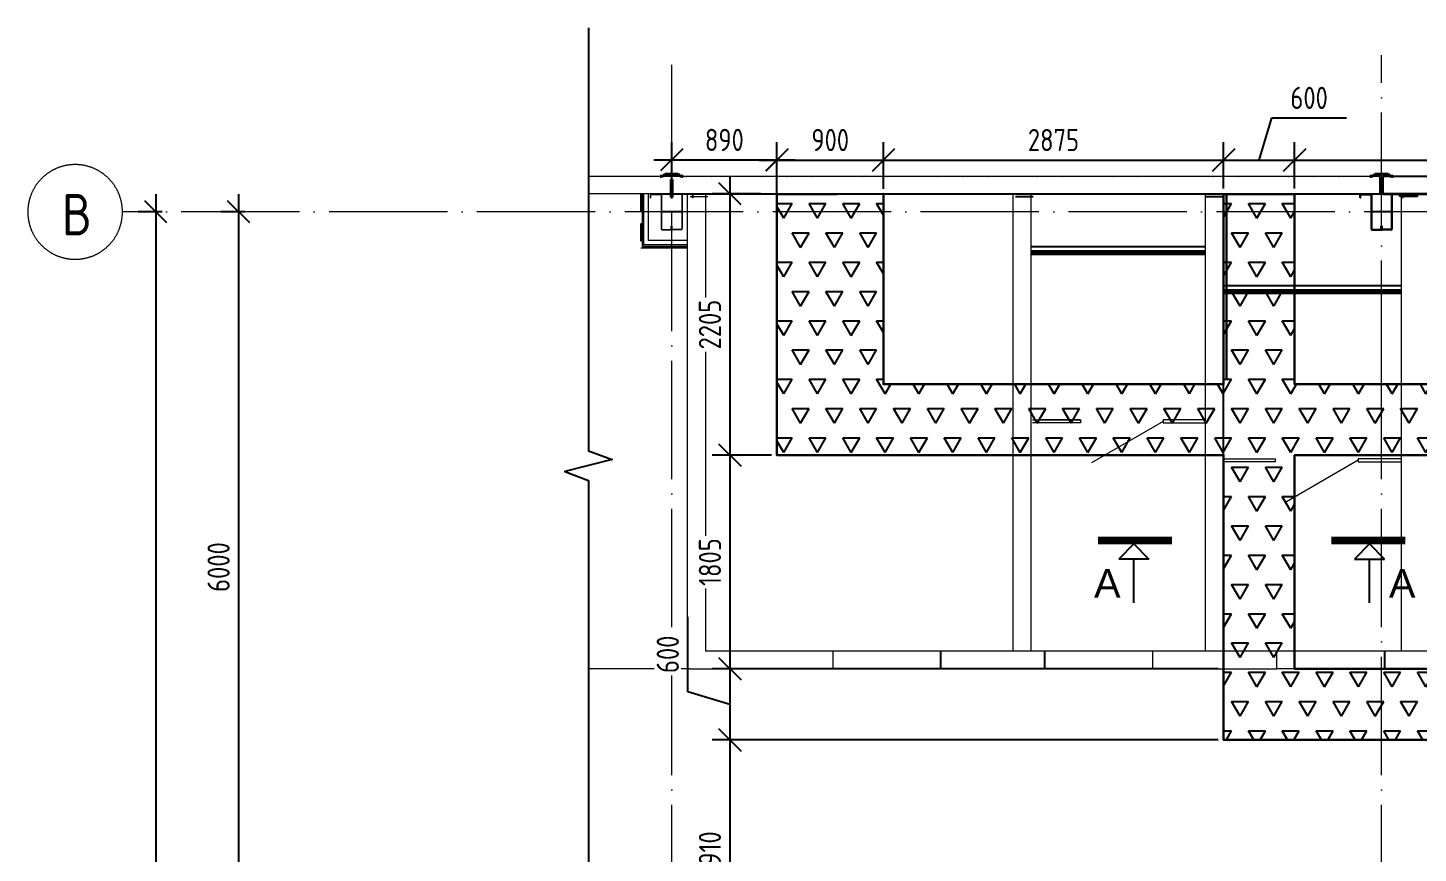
# Model space of a CAD drawing. Header units: millimetres. Extents: x 2559584 to 2748503, y -688364 to -611007.
# Drawn here: x 2730647 to 2742400, y -634943 to -627971 of the extents above; entities that cross this region are included whole.
import ezdxf
from ezdxf.enums import TextEntityAlignment as Align

# ---------------------------------------------------------------- set-up
doc = ezdxf.new("R2010")
doc.units = ezdxf.units.MM
doc.header["$LTSCALE"] = 50
for name, pattern in [('_ШПТ__20_т__2_5__Линия сетки', [25, 20, -2.5, 0, -2.5]), ('_ШТР__3__2__Невидимые', [5, 3, -2]), ('CENTER', [50.8, 31.75, -6.35, 6.35, -6.35]), ('невидимаяX2', [19.05, 12.7, -6.35])]:
    doc.linetypes.add(name, pattern=pattern)
doc.layers.get('Defpoints').update_dxf_attribs({"color": 4})
for name, color, linetype in [('A-FLOR-SIGN', 14, 'Continuous'), ('RAZMER', 1, 'Continuous'), ('расположение плит', 7, 'Continuous')]:
    doc.layers.add(name, color=color, linetype=linetype)
for name, color, linetype, lineweight in [('A-Wall', 113, 'Continuous', 50), ('Обобщенные модели', 7, 'Continuous', 18), ('ОСИ', 251, 'CENTER', 18), ('Перекрытия', 7, 'Continuous', 18), ('Размеры', 7, 'Continuous', 9), ('Стены', 7, 'Continuous', 18)]:
    doc.layers.add(name, color=color, linetype=linetype, lineweight=lineweight)
doc.layers.add('Вспомогательные', color=6, linetype='Continuous', plot=False)
doc.styles.add('GOST Common', font='GOST_Common.ttf', dxfattribs={"width": 0.9, "height": 350})
doc.styles.add('M_200', font='arial.ttf')
doc.styles.add('ГОСТ 2.304', font='CS_Gost2304.shx')
doc.dimstyles.new('СПДС', dxfattribs={"dimscale": 100, "dimtxt": 2.5, "dimasz": 2.5, "dimexe": 2, "dimexo": 0.625, "dimgap": 1, "dimtad": 1, "dimdec": 0, "dimtxsty": 'ГОСТ 2.304', "dimblk": 'OBLIQUE', "dimblk1": 'OBLIQUE', "dimblk2": 'OBLIQUE', "dimcen": 2.5, "dimdle": 2, "dimadec": 0, "dimazin": 2, "dimtfac": 0.75, "dimtdec": 4, "dimtmove": 1, "dimatfit": 3, "dimfxl": 1, "dimtfill": 1, "dimtolj": 1, "dimarcsym": 1})
pattern_1 = [(45, (2709089.83, -641501.36), (-106.066, 106.066), [])]
pattern_2 = [(45, (0, 0), (-106.066, 106.066), [])]
pattern_3 = [(360, (2428.58, -268.75), (3, 300), [3, -300]), (10, (2524.58, -262.75), (-49.14003, 295.96327), [3, -300]), (20, (2470.58, -196.75), (-99.786965, 282.933847), [3, -300]), (30, (2536.58, -148.75), (-147.401924, 261.30762), [3, -300]), (40, (2458.58, -130.75), (-190.53815, 231.741696), [3, -300]), (50, (2482.58, -58.75), (-227.88497, 195.134416), [3, -300]), (60, (2440.58, -4.75), (-258.30762, 152.598076), [3, -300]), (70, (2536.58, -10.75), (-280.881726, 105.42512), [3, -300]), (80, (2608.58, 1.25), (-294.92138, 55.048877), [3, -300]), (90, (2644.58, -70.75), (-300, 3), [3, -300]), (100, (2704.58, -76.75), (-295.96327, -49.14003), [3, -300]), (110, (2704.58, -184.75), (-282.933847, -99.786965), [3, -300]), (120, (2650.58, -220.75), (-261.30762, -147.401924), [3, -300]), (130, (2566.58, -202.75), (-231.741696, -190.53815), [3, -300]), (140, (2620.58, -148.75), (-195.134416, -227.88497), [3, -300]), (150, (2566.58, -94.75), (-152.598076, -258.30762), [3, -300]), (160, (2692.58, -262.75), (-105.42512, -280.881726), [3, -300])]
pattern_4 = [(2e-15, (2428.58, -268.75), (3, 300), [3, -300]), (10, (2524.58, -262.75), (-49.14003, 295.96327), [3, -300]), (20, (2470.58, -196.75), (-99.786965, 282.933847), [3, -300]), (30, (2536.58, -148.75), (-147.401924, 261.30762), [3, -300]), (40, (2458.58, -130.75), (-190.53815, 231.741696), [3, -300]), (50, (2482.58, -58.75), (-227.88497, 195.134416), [3, -300]), (60, (2440.58, -4.75), (-258.30762, 152.598076), [3, -300]), (70, (2536.58, -10.75), (-280.881726, 105.42512), [3, -300]), (80, (2608.58, 1.25), (-294.92138, 55.048877), [3, -300]), (90, (2644.58, -70.75), (-300, 3), [3, -300]), (100, (2704.58, -76.75), (-295.96327, -49.14003), [3, -300]), (110, (2704.58, -184.75), (-282.933847, -99.786965), [3, -300]), (120, (2650.58, -220.75), (-261.30762, -147.401924), [3, -300]), (130, (2566.58, -202.75), (-231.741696, -190.53815), [3, -300]), (140, (2620.58, -148.75), (-195.134416, -227.88497), [3, -300]), (150, (2566.58, -94.75), (-152.598076, -258.30762), [3, -300]), (160, (2692.58, -262.75), (-105.42512, -280.881726), [3, -300])]
pattern_5 = [(360, (2428.58, -268.75), (3, 300), [3, -300]), (10, (2524.58, -262.75), (-49.14003, 295.96327), [3, -300]), (20, (2470.58, -196.75), (-99.786965, 282.933847), [3, -300]), (30, (2536.58, -148.75), (-147.401924, 261.30762), [3, -300]), (40, (2458.58, -130.75), (-190.53815, 231.741696), [3, -300]), (50, (2482.58, -58.75), (-227.88497, 195.134416), [3, -300]), (60, (2440.58, -4.75), (-258.30762, 152.598076), [3, -300]), (70, (2536.58, -10.75), (-280.881726, 105.42512), [3, -300]), (80, (2608.58, 1.25), (-294.92138, 55.048877), [3, -300]), (90, (2644.58, -70.75), (-300, 3), [3, -300]), (100, (2704.58, -76.75), (-295.96327, -49.14003), [3, -300]), (110, (2704.58, -184.75), (-282.933847, -99.786965), [3, -300]), (120, (2650.58, -220.75), (-261.30762, -147.401924), [3, -300]), (130, (2566.58, -202.75), (-231.741696, -190.53815), [3, -300]), (140, (2620.58, -148.75), (-195.134416, -227.88497), [3, -300]), (150, (2566.58, -94.75), (-152.598076, -258.30762), [3, -300]), (160, (2692.58, -262.75), (-105.42512, -280.881726), [3, -300])]

# ---------------------------------------------------------------- blocks, each defined once
blk = doc.blocks.new('190_ФЭ_Стена_Стык вертикальный - ФЭ-C1_110-V9-_О__L1_0_000_')
at = {"layer": 'Обобщенные модели', "lineweight": 9}
h = blk.add_hatch(dxfattribs=at)
h.set_pattern_fill('FP_7', color=256, style=0, pattern_type=2)
h.set_pattern_definition(pattern_2)
h.paths.add_polyline_path([(33098, 12275), (33097, 12276), (33088, 12275)], flags=0)
h.paths.add_polyline_path([(32912, 12275), (32912, 12276), (32902, 12275)], flags=0)
h.paths.add_polyline_path([(33097, 12277), (33098, 12278), (33072, 12278), (33055, 12295), (32945, 12295), (32928, 12278), (32928, 12277), (32945, 12294), (33055, 12294), (33072, 12277)], flags=0)
at = {"layer": 'Обобщенные модели', "lineweight": 40}
for p, q in [((32928, 12278), (32902, 12278)), ((32902, 12278), (32902, 12275)), ((32902, 12275), (32912, 12275)), ((32903, 12276), (32903, 12277)), ((32903, 12277), (32928, 12277)), ((32912, 12276), (32903, 12276)), ((32912, 12275), (32912, 12276)), ((32945, 12295), (32928, 12278)), ((32928, 12277), (32945, 12294)), ((33055, 12295), (32945, 12295)), ((32945, 12294), (33055, 12294)), ((33072, 12278), (33055, 12295)), ((33055, 12294), (33072, 12277)), ((33098, 12278), (33072, 12278)), ((33072, 12277), (33097, 12277)), ((33097, 12276), (33088, 12276)), ((33088, 12276), (33088, 12275)), ((33088, 12275), (33098, 12275)), ((33097, 12277), (33097, 12276)), ((33098, 12275), (33098, 12278))]:
    blk.add_line(p, q, dxfattribs=at)
blk = doc.blocks.new('190_ФЭ_Стена_Стык вертикальный - ФЭ-C1_110-V10-_О__L1_0_000_')
at = {"layer": 'Обобщенные модели', "lineweight": 9}
h = blk.add_hatch(dxfattribs=at)
h.set_pattern_fill('FP_7', color=256, style=0, pattern_type=2)
h.set_pattern_definition(pattern_2)
h.paths.add_polyline_path([(26912, 12275), (26912, 12276), (26902, 12275)], flags=0)
h.paths.add_polyline_path([(27098, 12275), (27097, 12276), (27088, 12275)], flags=0)
h.paths.add_polyline_path([(27097, 12277), (27098, 12278), (27072, 12278), (27055, 12295), (26945, 12295), (26928, 12278), (26928, 12277), (26945, 12294), (27055, 12294), (27072, 12277)], flags=0)
at = {"layer": 'Обобщенные модели', "lineweight": 40}
for p, q in [((26928, 12278), (26902, 12278)), ((26902, 12278), (26902, 12275)), ((26902, 12275), (26912, 12275)), ((26903, 12276), (26903, 12277)), ((26903, 12277), (26928, 12277)), ((26912, 12276), (26903, 12276)), ((26912, 12275), (26912, 12276)), ((26945, 12295), (26928, 12278)), ((26928, 12277), (26945, 12294)), ((27055, 12295), (26945, 12295)), ((26945, 12294), (27055, 12294)), ((27072, 12278), (27055, 12295)), ((27055, 12294), (27072, 12277)), ((27098, 12278), (27072, 12278)), ((27072, 12277), (27097, 12277)), ((27097, 12276), (27088, 12276)), ((27088, 12276), (27088, 12275)), ((27088, 12275), (27098, 12275)), ((27097, 12277), (27097, 12276)), ((27098, 12275), (27098, 12278))]:
    blk.add_line(p, q, dxfattribs=at)
blk = doc.blocks.new('к3')
at = {"color": 0, "linetype": 'ByBlock', "lineweight": -2, "ltscale": 200}
for p, q in [((4147418, 542806), (4147418, 542828)), ((4147418, 542806), (4147421, 542806)), ((4147421, 542806), (4147421, 542828)), ((4147426, 542836), (4147505, 542836)), ((4147426, 542833), (4147505, 542833)), ((4147510, 542828), (4147510, 542544)), ((4147513, 542828), (4147513, 542544)), ((4147683, 542828), (4147683, 542544)), ((4147686, 542828), (4147686, 542544)), ((4147770, 542836), (4147691, 542836)), ((4147770, 542833), (4147691, 542833)), ((4147775, 542806), (4147775, 542828)), ((4147778, 542806), (4147775, 542806)), ((4147778, 542806), (4147778, 542828)), ((4147518, 542539), (4147589, 542539)), ((4147518, 542536), (4147589, 542536)), ((4147594, 542544), (4147594, 542567)), ((4147594, 542567), (4147597, 542567)), ((4147597, 542544), (4147597, 542567)), ((4147599, 542544), (4147599, 542567)), ((4147602, 542567), (4147599, 542567)), ((4147602, 542544), (4147602, 542567)), ((4147678, 542539), (4147607, 542539)), ((4147678, 542536), (4147607, 542536))]:
    blk.add_line(p, q, dxfattribs=at)
for centre, radius, start, end in [((4147426, 542828), 8, 90, 180), ((4147426, 542828), 5, 90, 180), ((4147505, 542828), 8, 0, 90), ((4147505, 542828), 5, 0, 90), ((4147691, 542828), 8, 90, 180), ((4147691, 542828), 5, 90, 180), ((4147770, 542828), 8, 0, 90), ((4147770, 542828), 5, 0, 90), ((4147518, 542544), 8, 180, 270), ((4147518, 542544), 5, 180, 270), ((4147589, 542544), 8, 270, 0), ((4147589, 542544), 5, 270, 0), ((4147607, 542544), 8, 180, 270), ((4147607, 542544), 5, 180, 270), ((4147678, 542544), 5, 270, 0), ((4147678, 542544), 8, 270, 0)]:
    blk.add_arc(centre, radius, start, end, dxfattribs=at)
at = {"layer": 'Вспомогательные', "color": 0, "ltscale": 10}
for p, q in [((4147690, 542836), (4147505, 542836)), ((4147683, 542686), (4147513, 542686))]:
    blk.add_line(p, q, dxfattribs=at)
blk = doc.blocks.new('*U399')
at = {"layer": 'RAZMER'}
blk.add_lwpolyline([(0, 293.28), (0, 221.83), (4, 220.33), (-4, 218.33), (0, 216.83), (0, 147.89), (4, 146.39), (-4, 144.39), (0, 142.89), (0, 73.94), (4, 72.44), (-4, 70.44), (0, 68.94), (0, -2.5)], dxfattribs=at)
blk = doc.blocks.new('_Oblique')
at = {"color": 0, "linetype": 'ByBlock', "lineweight": -2}
blk.add_line((-0.5, -0.5), (0.5, 0.5), dxfattribs=at)
blk = doc.blocks.new('*D360')
at = {"layer": 'Defpoints', "color": 0, "ltscale": 75, "transparency": 16777216}
for p in [(2736980, -629086), (2736090, -629455), (2736980, -629455)]:
    blk.add_point(p, dxfattribs=at)
at = {"layer": 'Размеры', "color": 0, "lineweight": -2, "ltscale": 75, "transparency": 16777216}
for p, q in [((2736090, -629408), (2736090, -628936)), ((2736980, -629408), (2736980, -628936)), ((2735940, -629086), (2737130, -629086))]:
    blk.add_line(p, q, dxfattribs=at)
at = {"layer": 'Размеры', "color": 0, "lineweight": -2, "ltscale": 75, "transparency": 16777216, "xscale": 187.5, "yscale": 187.5, "zscale": 187.5, "rotation": 180}
blk.add_blockref('_Oblique', (2736090, -629086), dxfattribs=at)
at = {"layer": 'Размеры', "color": 0, "lineweight": -2, "ltscale": 75, "transparency": 16777216, "xscale": 187.5, "yscale": 187.5, "zscale": 187.5}
blk.add_blockref('_Oblique', (2736980, -629086), dxfattribs=at)
at = {"layer": 'Размеры', "color": 0, "ltscale": 75, "transparency": 16777216, "insert": (2736535, -628918), "char_height": 187.5, "attachment_point": 5, "style": 'ГОСТ 2.304', "bg_fill": 3, "box_fill_scale": 1.1, "bg_fill_color": 256, "bg_fill_true_color": 13158600, "bg_fill_transparency": 0}
blk.add_mtext('\\A1;890', dxfattribs=at)
blk = doc.blocks.new('*D361')
at = {"layer": 'Defpoints', "color": 0, "ltscale": 75, "transparency": 16777216}
for p in [(2737880, -629088), (2736980, -629374), (2737880, -629378)]:
    blk.add_point(p, dxfattribs=at)
at = {"layer": 'Размеры', "color": 0, "lineweight": -2, "ltscale": 75, "transparency": 16777216}
for p, q in [((2736980, -629327), (2736980, -628938)), ((2737880, -629331), (2737880, -628938)), ((2736830, -629088), (2738030, -629088))]:
    blk.add_line(p, q, dxfattribs=at)
at = {"layer": 'Размеры', "color": 0, "lineweight": -2, "ltscale": 75, "transparency": 16777216, "xscale": 187.5, "yscale": 187.5, "zscale": 187.5, "rotation": 180}
blk.add_blockref('_Oblique', (2736980, -629088), dxfattribs=at)
at = {"layer": 'Размеры', "color": 0, "lineweight": -2, "ltscale": 75, "transparency": 16777216, "xscale": 187.5, "yscale": 187.5, "zscale": 187.5}
blk.add_blockref('_Oblique', (2737880, -629088), dxfattribs=at)
at = {"layer": 'Размеры', "color": 0, "ltscale": 75, "transparency": 16777216, "insert": (2737430, -628919), "char_height": 187.5, "attachment_point": 5, "style": 'ГОСТ 2.304', "bg_fill": 3, "box_fill_scale": 1.1, "bg_fill_color": 256, "bg_fill_true_color": 13158600, "bg_fill_transparency": 0}
blk.add_mtext('\\A1;900', dxfattribs=at)
blk = doc.blocks.new('*D362')
at = {"layer": 'Defpoints', "color": 0, "ltscale": 75, "transparency": 16777216}
for p in [(2740755, -629088), (2737880, -629378), (2740755, -629376)]:
    blk.add_point(p, dxfattribs=at)
at = {"layer": 'Размеры', "color": 0, "lineweight": -2, "ltscale": 75, "transparency": 16777216}
for p, q in [((2737880, -629331), (2737880, -628938)), ((2740755, -629329), (2740755, -628938)), ((2737730, -629088), (2740905, -629088))]:
    blk.add_line(p, q, dxfattribs=at)
at = {"layer": 'Размеры', "color": 0, "lineweight": -2, "ltscale": 75, "transparency": 16777216, "xscale": 187.5, "yscale": 187.5, "zscale": 187.5, "rotation": 180}
blk.add_blockref('_Oblique', (2737880, -629088), dxfattribs=at)
at = {"layer": 'Размеры', "color": 0, "lineweight": -2, "ltscale": 75, "transparency": 16777216, "xscale": 187.5, "yscale": 187.5, "zscale": 187.5}
blk.add_blockref('_Oblique', (2740755, -629088), dxfattribs=at)
at = {"layer": 'Размеры', "color": 0, "ltscale": 75, "transparency": 16777216, "insert": (2739317, -628919), "char_height": 187.5, "width": 660.71, "attachment_point": 5, "style": 'ГОСТ 2.304', "bg_fill": 3, "box_fill_scale": 1.1, "bg_fill_color": 256, "bg_fill_true_color": 13158600, "bg_fill_transparency": 0}
blk.add_mtext('\\A1;2875', dxfattribs=at)
blk = doc.blocks.new('*D363')
at = {"layer": 'Defpoints', "color": 0, "ltscale": 75, "transparency": 16777216}
for p in [(2741355, -629088), (2740755, -629376), (2741355, -629376)]:
    blk.add_point(p, dxfattribs=at)
at = {"layer": 'Размеры', "color": 0, "lineweight": -2, "ltscale": 75, "transparency": 16777216}
for p, q in [((2741055, -629088), (2741162, -628731)), ((2741162, -628731), (2741794, -628731)), ((2740755, -629329), (2740755, -628938)), ((2741355, -629329), (2741355, -628938)), ((2740605, -629088), (2741505, -629088))]:
    blk.add_line(p, q, dxfattribs=at)
at = {"layer": 'Размеры', "color": 0, "lineweight": -2, "ltscale": 75, "transparency": 16777216, "xscale": 187.5, "yscale": 187.5, "zscale": 187.5, "rotation": 180}
blk.add_blockref('_Oblique', (2740755, -629088), dxfattribs=at)
at = {"layer": 'Размеры', "color": 0, "lineweight": -2, "ltscale": 75, "transparency": 16777216, "xscale": 187.5, "yscale": 187.5, "zscale": 187.5}
blk.add_blockref('_Oblique', (2741355, -629088), dxfattribs=at)
at = {"layer": 'Размеры', "color": 0, "ltscale": 75, "transparency": 16777216, "insert": (2741478, -628563), "char_height": 187.5, "attachment_point": 5, "style": 'ГОСТ 2.304', "bg_fill": 3, "box_fill_scale": 1.1, "bg_fill_color": 256, "bg_fill_true_color": 13158600, "bg_fill_transparency": 0}
blk.add_mtext('\\A1;600', dxfattribs=at)
blk = doc.blocks.new('*D364')
at = {"layer": 'Defpoints', "color": 0, "ltscale": 75, "transparency": 16777216}
for p in [(2745235, -629088), (2741355, -629376), (2745235, -631076)]:
    blk.add_point(p, dxfattribs=at)
at = {"layer": 'Размеры', "color": 0, "lineweight": -2, "ltscale": 75, "transparency": 16777216}
for p, q in [((2741355, -629329), (2741355, -628938)), ((2745235, -631029), (2745235, -628938)), ((2741205, -629088), (2745385, -629088))]:
    blk.add_line(p, q, dxfattribs=at)
at = {"layer": 'Размеры', "color": 0, "lineweight": -2, "ltscale": 75, "transparency": 16777216, "xscale": 187.5, "yscale": 187.5, "zscale": 187.5, "rotation": 180}
blk.add_blockref('_Oblique', (2741355, -629088), dxfattribs=at)
at = {"layer": 'Размеры', "color": 0, "lineweight": -2, "ltscale": 75, "transparency": 16777216, "xscale": 187.5, "yscale": 187.5, "zscale": 187.5}
blk.add_blockref('_Oblique', (2745235, -629088), dxfattribs=at)
at = {"layer": 'Размеры', "color": 0, "ltscale": 75, "transparency": 16777216, "insert": (2743295, -628919), "char_height": 187.5, "width": 660.71, "attachment_point": 5, "style": 'ГОСТ 2.304', "bg_fill": 3, "box_fill_scale": 1.1, "bg_fill_color": 256, "bg_fill_true_color": 13158600, "bg_fill_transparency": 0}
blk.add_mtext('\\A1;3880', dxfattribs=at)
blk = doc.blocks.new('*D365')
at = {"layer": 'Defpoints', "color": 0, "ltscale": 75, "transparency": 16777216}
for p in [(2736890, -629374), (2736582, -631581), (2736980, -631581)]:
    blk.add_point(p, dxfattribs=at)
at = {"layer": 'Размеры', "color": 0, "lineweight": -2, "ltscale": 75, "transparency": 16777216}
for p, q in [((2736582, -629224), (2736582, -631731)), ((2736843, -629374), (2736432, -629374)), ((2736933, -631581), (2736432, -631581))]:
    blk.add_line(p, q, dxfattribs=at)
at = {"layer": 'Размеры', "color": 0, "lineweight": -2, "ltscale": 75, "transparency": 16777216, "xscale": 187.5, "yscale": 187.5, "zscale": 187.5}
for p, rotation in [((2736582, -629374), 90), ((2736582, -631581), 270)]:
    blk.add_blockref('_Oblique', p, dxfattribs=dict(at, rotation=rotation))
at = {"layer": 'Размеры', "color": 0, "ltscale": 75, "transparency": 16777216, "insert": (2736413, -630478), "char_height": 187.5, "attachment_point": 5, "rotation": 90, "style": 'ГОСТ 2.304', "bg_fill": 3, "box_fill_scale": 1.1, "bg_fill_color": 256, "bg_fill_true_color": 13158600, "bg_fill_transparency": 0}
blk.add_mtext('\\A1;2205', dxfattribs=at)
blk = doc.blocks.new('*D366')
at = {"layer": 'Defpoints', "color": 0, "ltscale": 75, "transparency": 16777216}
for p in [(2736980, -631581), (2736582, -633386), (2740755, -633386)]:
    blk.add_point(p, dxfattribs=at)
at = {"layer": 'Размеры', "color": 0, "lineweight": -2, "ltscale": 75, "transparency": 16777216}
for p, q in [((2736582, -631431), (2736582, -633536)), ((2736933, -631581), (2736432, -631581)), ((2740708, -633386), (2736432, -633386))]:
    blk.add_line(p, q, dxfattribs=at)
at = {"layer": 'Размеры', "color": 0, "lineweight": -2, "ltscale": 75, "transparency": 16777216, "xscale": 187.5, "yscale": 187.5, "zscale": 187.5}
for p, rotation in [((2736582, -631581), 90), ((2736582, -633386), 270)]:
    blk.add_blockref('_Oblique', p, dxfattribs=dict(at, rotation=rotation))
at = {"layer": 'Размеры', "color": 0, "ltscale": 75, "transparency": 16777216, "insert": (2736413, -632484), "char_height": 187.5, "attachment_point": 5, "rotation": 90, "style": 'ГОСТ 2.304', "bg_fill": 3, "box_fill_scale": 1.1, "bg_fill_color": 256, "bg_fill_true_color": 13158600, "bg_fill_transparency": 0}
blk.add_mtext('\\A1;1805', dxfattribs=at)
blk = doc.blocks.new('*D367')
at = {"layer": 'Defpoints', "color": 0, "ltscale": 75, "transparency": 16777216}
for p in [(2740755, -633386), (2736582, -633986), (2740755, -633986)]:
    blk.add_point(p, dxfattribs=at)
at = {"layer": 'Размеры', "color": 0, "lineweight": -2, "ltscale": 75, "transparency": 16777216}
for p, q in [((2736225, -633579), (2736225, -632947)), ((2736582, -633236), (2736582, -634136)), ((2740708, -633386), (2736432, -633386)), ((2736582, -633686), (2736225, -633579)), ((2740708, -633986), (2736432, -633986))]:
    blk.add_line(p, q, dxfattribs=at)
at = {"layer": 'Размеры', "color": 0, "lineweight": -2, "ltscale": 75, "transparency": 16777216, "xscale": 187.5, "yscale": 187.5, "zscale": 187.5}
for p, rotation in [((2736582, -633386), 90), ((2736582, -633986), 270)]:
    blk.add_blockref('_Oblique', p, dxfattribs=dict(at, rotation=rotation))
at = {"layer": 'Размеры', "color": 0, "ltscale": 75, "transparency": 16777216, "insert": (2736057, -633263), "char_height": 187.5, "attachment_point": 5, "rotation": 90, "style": 'ГОСТ 2.304', "bg_fill": 3, "box_fill_scale": 1.1, "bg_fill_color": 256, "bg_fill_true_color": 13158600, "bg_fill_transparency": 0}
blk.add_mtext('\\A1;600', dxfattribs=at)
blk = doc.blocks.new('*D368')
at = {"layer": 'Defpoints', "color": 0, "ltscale": 75, "transparency": 16777216}
for p in [(2740755, -633986), (2736582, -635896), (2744380, -635896)]:
    blk.add_point(p, dxfattribs=at)
at = {"layer": 'Размеры', "color": 0, "lineweight": -2, "ltscale": 75, "transparency": 16777216}
for p, q in [((2736582, -633836), (2736582, -636046)), ((2740708, -633986), (2736432, -633986)), ((2744333, -635896), (2736432, -635896))]:
    blk.add_line(p, q, dxfattribs=at)
at = {"layer": 'Размеры', "color": 0, "lineweight": -2, "ltscale": 75, "transparency": 16777216, "xscale": 187.5, "yscale": 187.5, "zscale": 187.5}
for p, rotation in [((2736582, -633986), 90), ((2736582, -635896), 270)]:
    blk.add_blockref('_Oblique', p, dxfattribs=dict(at, rotation=rotation))
at = {"layer": 'Размеры', "color": 0, "ltscale": 75, "transparency": 16777216, "insert": (2736413, -634941), "char_height": 187.5, "attachment_point": 5, "rotation": 90, "style": 'ГОСТ 2.304', "bg_fill": 3, "box_fill_scale": 1.1, "bg_fill_color": 256, "bg_fill_true_color": 13158600, "bg_fill_transparency": 0}
blk.add_mtext('\\A1;1910', dxfattribs=at)
blk = doc.blocks.new('Ось сетки - Круг_Ø8 мм-6577-_О__L1_0_000_')
at = {"layer": 'ОСИ', "lineweight": 20}
for start, end in [(360, 180), (180, 360)]:
    blk.add_arc((0, 0), 4, start, end, dxfattribs=at)
blk = doc.blocks.new('*D371')
at = {"layer": 'Defpoints', "color": 0, "ltscale": 75, "transparency": 16777216}
for p in [(2731829, -629526), (2731729, -641526), (2731829, -641526)]:
    blk.add_point(p, dxfattribs=at)
at = {"layer": 'Размеры', "color": 0, "lineweight": -2, "ltscale": 75, "transparency": 16777216}
for p, q in [((2731729, -629376), (2731729, -641676)), ((2731782, -629526), (2731579, -629526)), ((2731782, -641526), (2731579, -641526))]:
    blk.add_line(p, q, dxfattribs=at)
at = {"layer": 'Размеры', "color": 0, "lineweight": -2, "ltscale": 75, "transparency": 16777216, "xscale": 187.5, "yscale": 187.5, "zscale": 187.5}
for p, rotation in [((2731729, -629526), 90), ((2731729, -641526), 270)]:
    blk.add_blockref('_Oblique', p, dxfattribs=dict(at, rotation=rotation))
at = {"layer": 'Размеры', "color": 0, "ltscale": 75, "transparency": 16777216, "insert": (2731404, -636712), "char_height": 187.5, "width": 218.95, "attachment_point": 1, "rotation": 90, "line_spacing_factor": 1.022761, "style": 'ГОСТ 2.304', "bg_fill": 3, "box_fill_scale": 1.1, "bg_fill_color": 256, "bg_fill_true_color": 13158600, "bg_fill_transparency": 0}
blk.add_mtext('\\A1;12000', dxfattribs=at)
blk = doc.blocks.new('*D372')
at = {"layer": 'Defpoints', "color": 0, "ltscale": 75, "transparency": 16777216}
for p in [(2732529, -629526), (2732429, -635526), (2732529, -635526)]:
    blk.add_point(p, dxfattribs=at)
at = {"layer": 'Размеры', "color": 0, "lineweight": -2, "ltscale": 75, "transparency": 16777216}
for p, q in [((2732429, -629376), (2732429, -635676)), ((2732482, -629526), (2732279, -629526)), ((2732482, -635526), (2732279, -635526))]:
    blk.add_line(p, q, dxfattribs=at)
at = {"layer": 'Размеры', "color": 0, "lineweight": -2, "ltscale": 75, "transparency": 16777216, "xscale": 187.5, "yscale": 187.5, "zscale": 187.5}
for p, rotation in [((2732429, -629526), 90), ((2732429, -635526), 270)]:
    blk.add_blockref('_Oblique', p, dxfattribs=dict(at, rotation=rotation))
at = {"layer": 'Размеры', "color": 0, "ltscale": 75, "transparency": 16777216, "insert": (2732260, -632526), "char_height": 187.5, "width": 186.23, "attachment_point": 5, "rotation": 90, "style": 'ГОСТ 2.304', "bg_fill": 3, "box_fill_scale": 1.1, "bg_fill_color": 256, "bg_fill_true_color": 13158600, "bg_fill_transparency": 0}
blk.add_mtext('\\A1;6000', dxfattribs=at)

msp = doc.modelspace()

# ---------------------------------------------------------------- hatches: boundary and pattern name
at = {"layer": 'A-Wall', "linetype": 'Continuous', "lineweight": 18}
h = msp.add_hatch(dxfattribs=at)
h.set_pattern_fill('GENERAL_TEXTURE', color=30, scale=300, style=0, pattern_type=2)
h.set_pattern_definition([(360, (12, 6), (3, 300), [3, -300]), (10, (108, 12), (-49.14003, 295.96327), [3, -300]), (20, (54, 78), (-99.786965, 282.933847), [3, -300]), (30, (120, 126), (-147.401924, 261.30762), [3, -300]), (40, (42, 144), (-190.53815, 231.741696), [3, -300]), (50, (66, 216), (-227.88497, 195.134416), [3, -300]), (60, (24, 270), (-258.30762, 152.598076), [3, -300]), (70, (120, 264), (-280.881726, 105.42512), [3, -300]), (80, (192, 276), (-294.92138, 55.048877), [3, -300]), (90, (228, 204), (-300, 3), [3, -300]), (100, (288, 198), (-295.96327, -49.14003), [3, -300]), (110, (288, 90), (-282.933847, -99.786965), [3, -300]), (120, (234, 54), (-261.30762, -147.401924), [3, -300]), (130, (150, 72), (-231.741696, -190.53815), [3, -300]), (140, (204, 126), (-195.134416, -227.88497), [3, -300]), (150, (150, 180), (-152.598076, -258.30762), [3, -300]), (160, (276, 12), (-105.42512, -280.881726), [3, -300])])
h.paths.add_polyline_path([(2739838.2, -629937.5), (2739838.2, -629925), (2738333.2, -629925), (2738333.2, -629937.5)], flags=0)
at = {"layer": 'A-Wall', "linetype": 'Continuous', "lineweight": 18, "true_color": 0x636466}
h = msp.add_hatch(dxfattribs=at)
h.set_pattern_fill('GENERAL_TEXTURE', color=251, scale=300, style=0, pattern_type=2)
h.set_pattern_definition(pattern_3)
h.paths.add_polyline_path([(2740599.8, -629871.2), (2740599.8, -629858.7), (2739124.8, -629858.7), (2739124.8, -629871.2)], flags=0)
h = msp.add_hatch(dxfattribs=at)
h.set_pattern_fill('GENERAL_TEXTURE', color=251, scale=300, style=0, pattern_type=2)
h.set_pattern_definition(pattern_3)
h.paths.add_polyline_path([(2740599.8, -629883.7), (2740599.8, -629871.2), (2739124.8, -629871.2), (2739124.8, -629883.7)], flags=0)
h = msp.add_hatch(dxfattribs=at)
h.set_pattern_fill('GENERAL_TEXTURE', color=251, scale=300, style=0, pattern_type=2)
h.set_pattern_definition([(360, (2428.58, -268.75), (3, 300), [3, -300]), (10, (2524.58, -262.75), (-49.14003, 295.96327), [3, -300]), (20, (2470.58, -196.75), (-99.786965, 282.933847), [3, -300]), (30, (2536.58, -148.75), (-147.401924, 261.30762), [3, -300]), (40, (2458.58, -130.75), (-190.53815, 231.741696), [3, -300]), (50, (2482.58, -58.75), (-227.88497, 195.134416), [3, -300]), (60, (2440.58, -4.75), (-258.30762, 152.598076), [3, -300]), (70, (2536.58, -10.75), (-280.881726, 105.42512), [3, -300]), (80, (2608.58, 1.25), (-294.92138, 55.048877), [3, -300]), (90, (2644.58, -70.75), (-300, 3), [3, -300]), (100, (2704.58, -76.75), (-295.96327, -49.14003), [3, -300]), (110, (2704.58, -184.75), (-282.933847, -99.786965), [3, -300]), (120, (2650.58, -220.75), (-261.30762, -147.401924), [3, -300]), (130, (2566.58, -202.75), (-231.741696, -190.53815), [3, -300]), (140, (2620.58, -148.75), (-195.134416, -227.88497), [3, -300]), (150, (2566.58, -94.75), (-152.598076, -258.30762), [3, -300]), (160, (2692.58, -262.75), (-105.42512, -280.881726), [3, -300])])
h.paths.add_polyline_path([(2742254.8, -630199.7), (2742254.8, -630187.2), (2740749.8, -630187.2), (2740749.8, -630199.7)], flags=0)
at = {"layer": 'Стены', "lineweight": 18, "true_color": 0x636466}
h = msp.add_hatch(dxfattribs=at)
h.set_pattern_fill('FP_4', color=251, style=0, pattern_type=2)
h.set_pattern_definition(pattern_1)
h.paths.add_polyline_path([(2742079.8, -629228.4), (2742079.8, -629226.4), (2736099.8, -629226.4), (2736099.8, -629228.4), (2741941.6, -629228.4)], flags=0)
h = msp.add_hatch(dxfattribs=at)
h.set_pattern_fill('FP_4', color=251, style=0, pattern_type=2)
h.set_pattern_definition(pattern_1)
h.paths.add_polyline_path([(2747609.9, -629228.4), (2747609.9, -629226.4), (2743794.8, -629226.4), (2743794.8, -629228.4), (2747317.5, -629228.4)])
h.paths.add_polyline_path([(2742784.8, -629228.4), (2742784.8, -629226.4), (2742099.8, -629226.4), (2742099.8, -629228.4), (2742355.1, -629228.4)])
h = msp.add_hatch(dxfattribs=at)
h.set_pattern_fill('GENERAL_TEXTURE', color=251, scale=300, style=0, pattern_type=2)
h.set_pattern_definition(pattern_4)
h.paths.add_polyline_path([(2735830, -629830.2), (2735842.5, -629817.7), (2735842.5, -629374.4), (2735830, -629374.4)], flags=0)
h = msp.add_hatch(dxfattribs=at)
h.set_pattern_fill('GENERAL_TEXTURE', color=251, scale=300, style=0, pattern_type=2)
h.set_pattern_definition(pattern_4)
h.paths.add_polyline_path([(2735842.5, -629817.7), (2735855, -629805.2), (2735855, -629374.4), (2735842.5, -629374.4)], flags=0)
h = msp.add_hatch(dxfattribs=at)
h.set_pattern_fill('FP_4', color=251, style=0, pattern_type=2)
h.set_pattern_definition(pattern_1)
h.paths.add_polyline_path([(2742079.8, -629376.4), (2742079.8, -629374.4), (2736099.8, -629374.4), (2736099.8, -629376.4), (2741941.6, -629376.4)], flags=0)
h = msp.add_hatch(dxfattribs=at)
h.set_pattern_fill('GENERAL_TEXTURE', color=251, scale=300, angle=360, style=0, pattern_type=2)
h.set_pattern_definition(pattern_5)
h.paths.add_polyline_path([(2736223.6, -629830.2), (2736223.6, -629817.7), (2735842.5, -629817.7), (2735830, -629830.2)], flags=0)
h = msp.add_hatch(dxfattribs=at)
h.set_pattern_fill('GENERAL_TEXTURE', color=251, scale=300, angle=360, style=0, pattern_type=2)
h.set_pattern_definition(pattern_5)
h.paths.add_polyline_path([(2736223.6, -629817.7), (2736223.6, -629805.2), (2735855, -629805.2), (2735842.5, -629817.7)], flags=0)

# ---------------------------------------------------------------- linework, layer by layer
at = {"color": 251, "true_color": 0x636466}
for p, q in [((2742079.8, -629376.4), (2742079.8, -629226.4)), ((2742784.8, -629226.4), (2742099.8, -629226.4)), ((2742099.8, -629226.4), (2742099.8, -629376.4)), ((2742784.8, -629228.4), (2742099.8, -629228.4)), ((2738994.8, -629396.4), (2739144.8, -629396.4)), ((2740604.8, -629396.4), (2740754.8, -629396.4)), ((2742099.8, -629376.4), (2742079.8, -629376.4)), ((2742784.8, -629374.4), (2742099.8, -629374.4)), ((2742099.8, -629376.4), (2742673.8, -629376.4)), ((2742244.8, -629396.4), (2742244.8, -629376.4)), ((2742394.8, -629396.4), (2742244.8, -629396.4)), ((2742394.8, -629396.4), (2742394.8, -629376.4)), ((2740599.8, -629821.2, -45), (2739124.8, -629821.2, -45)), ((2740599.8, -629858.7, -45), (2739124.8, -629858.7, -45)), ((2739124.8, -629871.2, -45), (2740599.8, -629871.2, -45)), ((2739124.8, -629871.2, -45), (2740599.8, -629871.2, -45)), ((2740599.8, -629871.2, -45), (2739124.8, -629871.2, -45)), ((2739124.8, -629883.7, -45), (2740599.8, -629883.7, -45)), ((2742254.8, -630149.7, -37), (2740749.8, -630149.7, -37)), ((2742254.8, -630187.2, -37), (2740749.8, -630187.2, -37)), ((2740749.8, -630199.7, -37), (2742254.8, -630199.7, -37)), ((2740749.8, -630199.7, -37), (2742254.8, -630199.7, -37)), ((2742254.8, -630199.7, -37), (2740749.8, -630199.7, -37)), ((2740749.8, -630212.2, -37), (2742254.8, -630212.2, -37)), ((2738364.6, -633386.4), (2738364.6, -633236.4)), ((2739244.8, -633386.4), (2739244.8, -633236.4)), ((2742114.8, -633236.4), (2742114.8, -633386.4))]:
    msp.add_line(p, q, dxfattribs=at)
at = {"color": 251, "true_color": 0x636466, "elevation": -8}
msp.add_lwpolyline([(2739154.4, -629883.7), (2740600.4, -629883.7)], dxfattribs=at)
at = {"layer": 'A-FLOR-SIGN', "color": 14}
for p, q in [((2741988.5, -632330.7), (2741861.2, -632458)), ((2741988.5, -632330.7), (2742115.8, -632458)), ((2741861.2, -632458), (2742115.8, -632458)), ((2741988.5, -632827.1), (2741988.5, -632458))]:
    msp.add_line(p, q, dxfattribs=at)
at = {"layer": 'A-FLOR-SIGN', "color": 14, "const_width": 64}
msp.add_lwpolyline([(2742290.1, -632300.7), (2741664.7, -632300.7)], dxfattribs=at)
at = {"layer": 'Обобщенные модели', "color": 251, "true_color": 0x636466}
for p, q in [((2739204.2, -631188.6), (2739191.7, -631188.6)), ((2739204.2, -631188.6), (2739191.7, -631188.6)), ((2739139.8, -631282.9), (2739544.8, -631282.9)), ((2739544.8, -631307.9), (2739139.8, -631307.9)), ((2739544.8, -631282.9), (2739186.7, -631282.9)), ((2739544.8, -631282.9), (2739186.7, -631282.9)), ((2739544.8, -631282.9), (2739544.8, -631307.9)), ((2740244.8, -631295.4), (2739638.6, -631645.4)), ((2740244.8, -631282.9), (2740244.8, -631307.9)), ((2740599.8, -631282.9), (2740244.8, -631282.9)), ((2740244.8, -631307.9), (2740599.8, -631307.9)), ((2740764.8, -631611.3), (2741191.7, -631611.3)), ((2741191.7, -631636.3), (2740764.8, -631636.3)), ((2741191.7, -631611.3), (2741191.7, -631636.3)), ((2741891.7, -631623.8), (2741285.4, -631973.8)), ((2741891.7, -631611.3), (2741891.7, -631636.3)), ((2742254.8, -631611.3), (2741891.7, -631611.3)), ((2741891.7, -631636.3), (2742254.8, -631636.3))]:
    msp.add_line(p, q, dxfattribs=at)
at = {"layer": 'ОСИ', "linetype": '_ШПТ__20_т__2_5__Линия сетки'}
for p, q in [((2736089.8, -645534.3), (2736089.8, -628203.3)), ((2742089.8, -630936.4), (2742089.8, -628203.3)), ((2742089.8, -645534.3), (2742089.8, -630936.4))]:
    msp.add_line(p, q, dxfattribs=at)
at = {"layer": 'Перекрытия', "color": 251, "true_color": 0x636466}
msp.add_line((2741204.8, -633386.1), (2741204.7, -633386.1), dxfattribs=at)
at = {"layer": 'расположение плит', "color": 251, "linetype": '_ШТР__3__2__Невидимые', "true_color": 0x636466}
msp.add_line((2735830, -629374.4), (2735830, -629830.2), dxfattribs=at)
at = {"layer": 'расположение плит', "color": 251, "linetype": 'Continuous', "lineweight": 30, "true_color": 0x636466}
msp.add_line((2740778.3, -629376.4), (2740778.3, -630936.4), dxfattribs=at)
at = {"layer": 'расположение плит', "linetype": 'Continuous', "lineweight": 30}
msp.add_line((2740754.8, -633986.4), (2742089.8, -633986.4), dxfattribs=at)
msp.add_lwpolyline([(2736979.8, -629376.4), (2737879.8, -629374.4), (2737879.8, -630981.4), (2740754.8, -630981.4), (2740754.8, -629376.4), (2741354.8, -629376.4), (2741354.8, -630981.4), (2745234.8, -630981.4), (2745234.8, -631581.4), (2741354.8, -631581.4), (2741354.8, -633386.4), (2744979.8, -633386.4), (2744979.8, -635896.4), (2744379.8, -635896.4), (2744379.8, -633986.4), (2740754.8, -633986.4), (2740754.8, -631580.6), (2736979.8, -631581.4), (2736979.8, -629376.4), (2737488.9, -629376.4)], dxfattribs=at)
at = {"layer": 'Стены', "color": 251, "lineweight": 18, "true_color": 0x636466}
for p, q in [((2742079.8, -629228.4), (2735387.2, -629228.4)), ((2742079.8, -629226.4), (2736099.8, -629226.4)), ((2736079.8, -629401.4), (2736079.8, -629251.4)), ((2736099.8, -629251.4), (2736099.8, -629401.4)), ((2742079.8, -629374.4), (2735387.2, -629374.4)), ((2735892.5, -629374.4), (2735830, -629374.4)), ((2735842.5, -629374.4), (2735842.5, -629817.7)), ((2735842.5, -629374.4), (2735842.5, -629817.7)), ((2735842.5, -629817.7), (2735842.5, -629374.4)), ((2735855, -629805.2), (2735855, -629374.4)), ((2735892.5, -629767.7), (2735892.5, -629374.4)), ((2736099.8, -629401.4), (2736079.8, -629401.4)), ((2736099.8, -629376.4), (2742079.8, -629376.4)), ((2736224.8, -633386.4), (2736224.8, -629376.4)), ((2736244.8, -629396.4), (2736394.8, -629396.4)), ((2736374.8, -629376.4), (2736374.8, -633236.4)), ((2736374.8, -629376.4), (2736374.8, -633236.4)), ((2738974.8, -629376.4), (2738974.8, -633236.4)), ((2739124.8, -629376.4), (2739124.8, -633236.4)), ((2740599.8, -629376.4), (2740599.8, -633236.4)), ((2740749.8, -629376.4), (2740749.8, -633236.4)), ((2740754.8, -629376.4), (2740754.8, -633236.4)), ((2742254.8, -629396.4), (2742254.8, -633236.4)), ((2742269.8, -629401.4), (2742269.8, -629406.9)), ((2735842.5, -629817.7), (2736223.6, -629817.7)), ((2735842.5, -629817.7), (2736223.6, -629817.7)), ((2736223.6, -629817.7), (2735842.5, -629817.7)), ((2736223.6, -629805.2), (2735855, -629805.2)), ((2736223.6, -629767.7), (2735892.5, -629767.7)), ((2736223.6, -629830.2), (2736223.6, -629767.7)), ((2735830, -629830.2), (2736223.6, -629830.2)), ((2739244.8, -633236.4), (2736374.8, -633236.4)), ((2737454.6, -633386.4), (2737454.6, -633236.4)), ((2740154.8, -633236.4), (2740154.8, -633386.4)), ((2741204.8, -633236.4), (2740154.8, -633236.4)), ((2741204.8, -633386.4), (2741204.8, -633236.4)), ((2748303.3, -633236.4), (2742114.8, -633236.4)), ((2736239.8, -633386.4), (2735387.2, -633386.4)), ((2740154.8, -633386.4), (2739244.8, -633386.4)), ((2740154.8, -633386.4), (2741204.8, -633386.4))]:
    msp.add_line(p, q, dxfattribs=at)
at = {"layer": 'Стены', "color": 251, "linetype": 'невидимаяX2', "ltscale": 10, "true_color": 0x636466}
for p, q in [((2738364.6, -633236.4), (2736374.8, -633236.4)), ((2740154.8, -633236.4), (2739244.8, -633236.4)), ((2742114.8, -633236.4), (2741204.8, -633236.4)), ((2738364.6, -633386.4), (2737454.6, -633386.4)), ((2742114.8, -633386.4), (2741204.8, -633386.4))]:
    msp.add_line(p, q, dxfattribs=at)
at = {"layer": 'Стены', "color": 251, "true_color": 0x636466}
for p, q in [((2736239.8, -633386.4), (2737454.6, -633386.4)), ((2738194.8, -633386.4), (2739244.8, -633386.4)), ((2742114.8, -633386.4), (2748303.3, -633386.4))]:
    msp.add_line(p, q, dxfattribs=at)

# ---------------------------------------------------------------- block references
at = {"color": 18, "true_color": 0x000000, "xscale": 50, "yscale": 50, "zscale": 50}
msp.add_blockref('*U399', (2735387.2, -642635.3), dxfattribs=at)
at = {"color": 251, "true_color": 0x636466}
for name, p in [('190_ФЭ_Стена_Стык вертикальный - ФЭ-C1_110-V9-_О__L1_0_000_', (2709089.8, -641501.4)), ('к3', (-1405507.9, -1172212.6))]:
    msp.add_blockref(name, p, dxfattribs=at)
at = {"layer": 'ОСИ', "lineweight": 20, "xscale": 99.99999999999993, "yscale": 99.99999999999993, "zscale": 99.99999999999993, "rotation": 269.9999999999994}
msp.add_blockref('Ось сетки - Круг_Ø8 мм-6577-_О__L1_0_000_', (2731047.3, -629526.4), dxfattribs=at)
at = {"layer": 'Стены', "color": 251, "lineweight": 18, "true_color": 0x636466}
for name, p in [('190_ФЭ_Стена_Стык вертикальный - ФЭ-C1_110-V10-_О__L1_0_000_', (2709089.8, -641501.4)), ('к3', (-1411507.9, -1172212.6))]:
    msp.add_blockref(name, p, dxfattribs=at)

# ---------------------------------------------------------------- texts
at = {"layer": 'A-FLOR-SIGN', "color": 14, "style": 'M_200'}
msp.add_text('А', height=240, dxfattribs=at).set_placement((2742264.7, -632663.2), align=Align.MIDDLE_CENTER)
at = {"layer": 'ОСИ', "insert": (2730934, -629373.8), "char_height": 350, "width": 310.253, "attachment_point": 1, "style": 'GOST Common'}
msp.add_mtext('\\fGOST Common|b0|i0|c204|p34|;\\W.9;В', dxfattribs=at)

# ---------------------------------------------------------------- dimensions: what is measured, and where the dimension line sits
at = {"layer": 'Размеры', "ltscale": 75}
dim = msp.add_linear_dim(base=(2732428.7, -635526.4), p1=(2732528.7, -629526.4), p2=(2732528.7, -635526.4), angle=90, dimstyle='СПДС', override={"dimscale": 75}, dxfattribs=at)
dim.commit()
dim.dimension.update_dxf_attribs({"geometry": '*D372', "text_midpoint": (2732260, -632526.4)})

# ---------------------------------------------------------------- next in the draw order: dimensions: what is measured, and where the dimension line sits
dim = msp.add_linear_dim(base=(2736979.8, -629086.3), p1=(2736089.8, -629455), p2=(2736979.8, -629455), dimstyle='СПДС', override={"dimscale": 75}, dxfattribs=at)
dim.commit()
dim.dimension.update_dxf_attribs({"geometry": '*D360', "text_midpoint": (2736534.8, -628917.6)})
dim = msp.add_linear_dim(base=(2731728.7, -641526.4), p1=(2731828.7, -629526.4), p2=(2731828.7, -641526.4), angle=90, dimstyle='СПДС', override={"dimscale": 75}, dxfattribs=at)
dim.commit()
dim.dimension.update_dxf_attribs({"geometry": '*D371', "text_midpoint": (2731728.7, -636602.8), "dimtype": 160})

# ---------------------------------------------------------------- next in the draw order: dimensions: what is measured, and where the dimension line sits
dim = msp.add_linear_dim(base=(2737879.8, -629087.7), p1=(2736979.8, -629374.4), p2=(2737879.8, -629378.2), text='900', dimstyle='СПДС', override={"dimscale": 75}, dxfattribs=at)
dim.commit()
dim.dimension.update_dxf_attribs({"geometry": '*D361', "text_midpoint": (2737429.8, -628919)})

# ---------------------------------------------------------------- next in the draw order: linework, layer by layer
msp.add_line((2737488.9, -629403.5), (2737488.9, -629403.5))

# ---------------------------------------------------------------- next in the draw order: dimensions: what is measured, and where the dimension line sits
dim = msp.add_linear_dim(base=(2740754.8, -629087.7), p1=(2737879.8, -629378.2), p2=(2740754.8, -629376.4), text='2875', dimstyle='СПДС', override={"dimscale": 75}, dxfattribs=at)
dim.commit()
dim.dimension.update_dxf_attribs({"geometry": '*D362', "text_midpoint": (2739317.3, -628919)})
dim = msp.add_linear_dim(base=(2736581.6, -631581.4), p1=(2736889.8, -629374.4), p2=(2736979.8, -631581.4), angle=90, text='2205', dimstyle='СПДС', override={"dimscale": 75}, dxfattribs=at)
dim.commit()
dim.dimension.update_dxf_attribs({"geometry": '*D365', "text_midpoint": (2736412.8, -630477.9)})

# ---------------------------------------------------------------- next in the draw order: dimensions: what is measured, and where the dimension line sits
dim = msp.add_linear_dim(base=(2741354.8, -629087.7), p1=(2740754.8, -629376.4), p2=(2741354.8, -629376.4), dimstyle='СПДС', override={"dimscale": 75}, dxfattribs=at)
dim.commit()
dim.dimension.update_dxf_attribs({"geometry": '*D363', "text_midpoint": (2741236.7, -628562.7)})
dim = msp.add_linear_dim(base=(2736581.6, -633386.4), p1=(2736979.8, -631581.4), p2=(2740754.8, -633386.4), angle=90, text='1805', dimstyle='СПДС', override={"dimscale": 75}, dxfattribs=at)
dim.commit()
dim.dimension.update_dxf_attribs({"geometry": '*D366', "text_midpoint": (2736412.8, -632483.9)})

# ---------------------------------------------------------------- next in the draw order: linework, layer by layer
at = {"layer": 'A-FLOR-SIGN', "color": 14}
for p, q in [((2739996, -632330.7), (2739868.7, -632458)), ((2739996, -632330.7), (2740123.3, -632458)), ((2740123.3, -632458), (2739868.7, -632458)), ((2739996, -632827.1), (2739996, -632458))]:
    msp.add_line(p, q, dxfattribs=at)
at = {"layer": 'A-FLOR-SIGN', "color": 14, "const_width": 64}
msp.add_lwpolyline([(2739694.3, -632300.7), (2740319.7, -632300.7)], dxfattribs=at)

# ---------------------------------------------------------------- next in the draw order: texts
at = {"layer": 'A-FLOR-SIGN', "color": 14, "style": 'M_200'}
msp.add_text('А', height=240, dxfattribs=at).set_placement((2739772, -632663.2), align=Align.MIDDLE_CENTER)

# ---------------------------------------------------------------- next in the draw order: dimensions: what is measured, and where the dimension line sits
at = {"layer": 'Размеры', "ltscale": 75}
dim = msp.add_linear_dim(base=(2745234.8, -629087.7), p1=(2741354.8, -629376.4), p2=(2745234.8, -631076.4), text='3880', dimstyle='СПДС', override={"dimscale": 75}, dxfattribs=at)
dim.commit()
dim.dimension.update_dxf_attribs({"geometry": '*D364', "text_midpoint": (2743294.8, -628919)})
dim = msp.add_linear_dim(base=(2736581.6, -633986.4), p1=(2740754.8, -633386.4), p2=(2740754.8, -633986.4), angle=90, dimstyle='СПДС', override={"dimscale": 75}, dxfattribs=at)
dim.commit()
dim.dimension.update_dxf_attribs({"geometry": '*D367', "text_midpoint": (2736056.6, -633504.5)})

# ---------------------------------------------------------------- next in the draw order: linework, layer by layer
at = {"layer": 'ОСИ', "linetype": '_ШПТ__20_т__2_5__Линия сетки'}
msp.add_line((2747944.8, -629526.4), (2731447.3, -629526.4), dxfattribs=at)

# ---------------------------------------------------------------- next in the draw order: dimensions: what is measured, and where the dimension line sits
at = {"layer": 'Размеры', "ltscale": 75}
dim = msp.add_linear_dim(base=(2736581.6, -635896.4), p1=(2740754.8, -633986.4), p2=(2744379.8, -635896.4), angle=90, text='1910', dimstyle='СПДС', override={"dimscale": 75}, dxfattribs=at)
dim.commit()
dim.dimension.update_dxf_attribs({"geometry": '*D368', "text_midpoint": (2736412.8, -634941.4)})

# ---------------------------------------------------------------- next in the draw order: hatches: boundary and pattern name
h = msp.add_hatch()
h.set_pattern_fill('TRIANG', color=256, scale=30)
h.set_pattern_definition([(60, (-13450.3, -271.12), (-142.875, 247.46676), [142.875, -142.875]), (120, (-13450.3, -271.12), (-285.75, 2e-07), [142.875, -142.875]), (0, (-13521.75, -147.4), (142.875, 247.466759), [142.875, -142.875])])
h.paths.add_polyline_path([(2745234.8, -630981.4), (2741354.8, -630981.4), (2741354.8, -629376.4), (2740754.8, -629376.4), (2740754.8, -630981.4), (2737879.8, -630981.4), (2737879.8, -629376.4), (2736979.8, -629376.4), (2736979.8, -631581.4), (2740754.8, -631580.6), (2740754.8, -633986.4), (2744379.8, -633986.4), (2744379.8, -635896.4), (2744979.8, -635896.4), (2744979.8, -633386.4), (2741354.8, -633386.4), (2741354.8, -631581.4), (2745234.8, -631581.4)])

doc.saveas('drawing.dxf')
